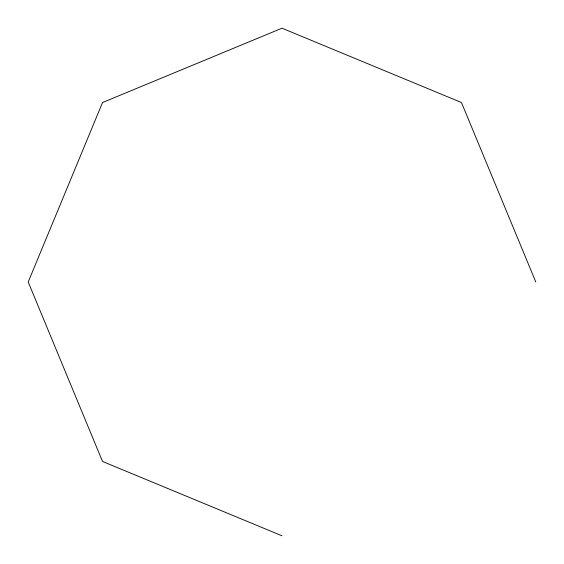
<?xml version="1.0" encoding="UTF-8"?>
<svg xmlns="http://www.w3.org/2000/svg" width="564" height="564" viewBox="0 0 564 564"><rect width="100%" height="100%" fill="white"/><g stroke="black" fill="none" stroke-linecap="round" stroke-linejoin="round"><path stroke-width="0.85" d="M282 535.8L102.535 461.465L28.2 282L102.535 102.535L282 28.2L461.465 102.535L535.8 282"/></g></svg>
